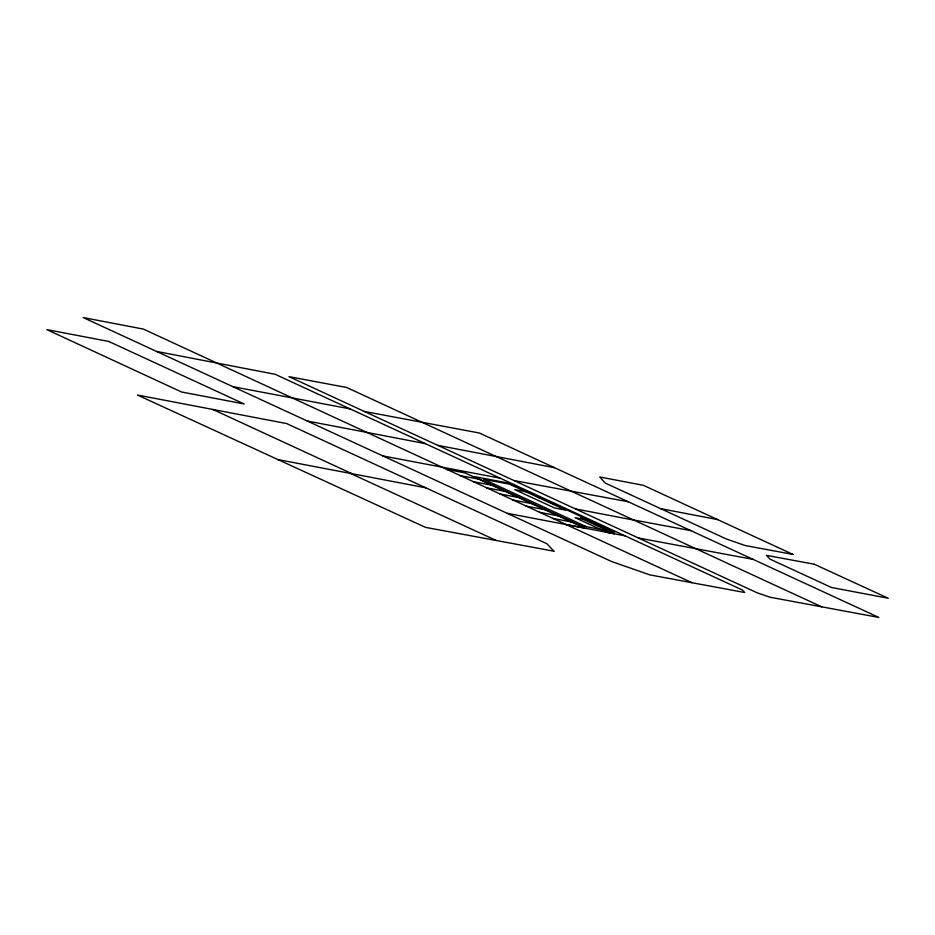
<?xml version="1.0" encoding="UTF-8"?>
<svg xmlns="http://www.w3.org/2000/svg" width="935" height="935" viewBox="0 0 935 935"><rect width="100%" height="100%" fill="white"/><g stroke="black" fill="none" stroke-linecap="round" stroke-linejoin="round"><path stroke-width="1.4" d="M514.04 480.555L628.32 501.768M554.467 467.675L437.849 445.376M633.895 520.012L690.778 530.601M638.465 538.011L753.061 559.364M425.308 443.611L307.264 421.007M382.894 455.929L500.237 478.217M232.897 386.669L350.122 408.899M512.018 484.657L483.629 479.246L586.432 526.721M277.987 459.588L425.729 487.789M507.156 513.292L624.977 535.813M156.566 351.431L275.1 374.269L742.402 590.032L744.716 592.51L649.848 574.885L611.607 561.526L83.168 317.549L143.371 329.085L691.935 582.704M364.369 411.458L479.41 433.022L878.865 617.451L769.657 597.149L756.906 592.697L288.985 376.653L346.686 387.499L821.666 606.815M660.648 508.64L717.601 519.591M446.533 469.382L465.151 472.946L584.55 528.076L565.932 524.523M459.798 475.518L478.416 479.071M473.063 481.642L491.681 485.195M525.961 491.752L514.788 489.624L554.584 507.997L565.757 510.136L509.575 484.19M538.139 497.385L540.582 497.852M486.329 487.766L504.947 491.331M499.594 493.89L518.212 497.455M575.434 508.909L634.269 520.187M512.859 500.015L531.477 503.579M526.125 506.139L544.754 509.704M583.031 517.452L580.588 516.985L612.448 531.688M539.401 512.263L558.02 515.828M552.667 518.387L571.285 521.952M350.485 473.426L496.286 540.5M212.818 409.448L351.981 473.718M792.938 554.408L745.101 545.514L726.226 538.922L605.296 483.091L599.744 476.967L643.467 485.347L792.938 554.408M814.221 564.226L766.455 555.343L769.984 559.118L831.379 587.472L888.25 598.248L814.221 564.226M553.917 551.206L425.483 527.352L137.457 395.037L286.671 423.578L546.94 543.749L553.917 551.206M108.764 341.45L46.75 329.587L181.6 391.999L244.175 403.967L108.764 341.45M508.722 483.138L474.057 476.511L580.214 525.528L614.891 532.155L508.722 483.138M582.505 519.077L575.048 517.651L606.897 532.354L614.342 533.78L582.505 519.077"/></g></svg>
